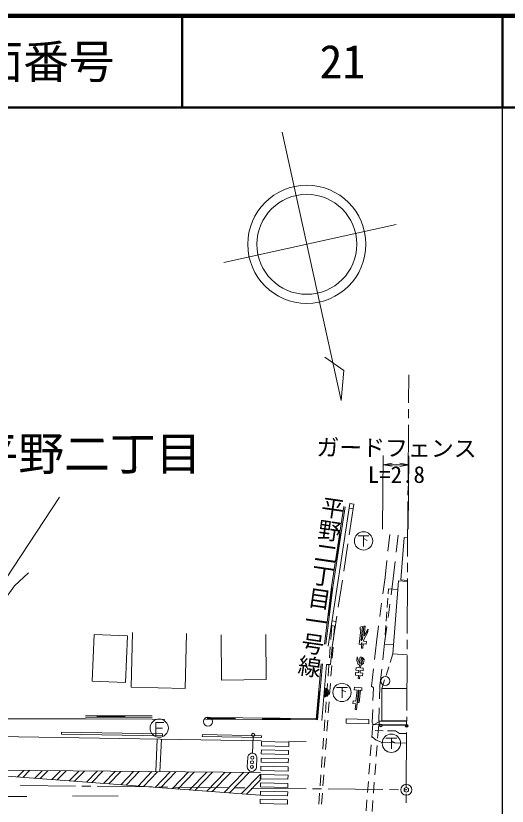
# Model space of a CAD drawing. Units: millimetres, scale not verified. Extents: x 40000 to 680000, y 20000 to 380000.
# Drawn here: x 525823 to 579500, y 293704 to 380000 of the extents above; entities that cross this region are included whole.
import ezdxf
from ezdxf.enums import TextEntityAlignment as Align

# ---------------------------------------------------------------- set-up
doc = ezdxf.new("R2010")
doc.units = ezdxf.units.MM
doc.header["$LTSCALE"] = 1000
doc.header["$PDMODE"] = 32
doc.header["$PDSIZE"] = 500
doc.linetypes.add('CHAIN', pattern=[18.5, 12, -1.5, 3.5, -1.5])
for name, color, linetype, lineweight in [('M-BGD', 7, 'Continuous', 13), ('M-BMK', 2, 'CHAIN', 13), ('M-BMK-SRVR', 3, 'Continuous', 13), ('M-STR-HTXT', 7, 'Continuous', 13), ('M-STR-STRC', 7, 'Continuous', 13), ('M-TTL', 2, 'Continuous', 140), ('M-TTL-BAND', 7, 'Continuous', 25), ('M-TTL-LINE', 7, 'Continuous', 50)]:
    doc.layers.add(name, color=color, linetype=linetype, lineweight=lineweight)
doc.layers.add('M-BMK-HTXT', color=7, linetype='Continuous')
doc.layers.add('M-TTL-TXT', color=7, linetype='Continuous')
doc.styles.add('@ＭＳ ゴシック', font='')
doc.styles.add('ＭＳ ゴシック', font='')
doc.styles.get('@ＭＳ ゴシック').set_extended_font_data('@MS Gothic')
doc.styles.get('ＭＳ ゴシック').set_extended_font_data('MS Gothic')

# ---------------------------------------------------------------- blocks, each defined once
blk = doc.blocks.new('open_arrow')
at = {"color": 0, "linetype": 'Continuous', "lineweight": -2}
blk.add_lwpolyline([(7.5, 1.25), (0, 0), (7.5, -1.25)], dxfattribs=at)

msp = doc.modelspace()

# ---------------------------------------------------------------- linework, layer by layer
at = {"layer": 'M-BGD'}
for p, q in [((530594, 327453), (517844, 308066)), ((559928, 311167), (562320, 326743)), ((561655, 326410), (560293, 317641)), ((561804, 326387), (560441, 317621)), ((562245, 326249), (562689, 326180)), ((562252, 323334), (562765, 326675)), ((562320, 326743), (562765, 326675)), ((561224, 323441), (560764, 320477)), ((561254, 323437), (560793, 320472)), ((561284, 323432), (560823, 320468)), ((561313, 323428), (560853, 320463)), ((561343, 323423), (561195, 323446)), ((563204, 323220), (564404, 323221)), ((563804, 323220), (563805, 322070)), ((563805, 322920), (564205, 322721)), ((566683, 323384), (566475, 321531)), ((567577, 323284), (567369, 321427)), ((567881, 318408), (568240, 323029)), ((568240, 323029), (568635, 322998)), ((561645, 319381), (562100, 322346)), ((560734, 320482), (560882, 320459)), ((566364, 320538), (566157, 318685)), ((567258, 320433), (567051, 318576)), ((566157, 318685), (565918, 316879)), ((567051, 318576), (566812, 316770)), ((560293, 317641), (559543, 311402)), ((560441, 317621), (559692, 311384)), ((561037, 315427), (561493, 318392)), ((567016, 310353), (567636, 318327)), ((567636, 318327), (568607, 318252)), ((567881, 318408), (568608, 318352)), ((560307, 317508), (559949, 314529)), ((560337, 317504), (559979, 314526)), ((560366, 317501), (560008, 314522)), ((560396, 317497), (560038, 314518)), ((560426, 317493), (560277, 317511)), ((566546, 317437), (566507, 316907)), ((567561, 317358), (566546, 317437)), ((565787, 315888), (565590, 314401)), ((566469, 316408), (566395, 315411)), ((566680, 315779), (566483, 314292)), ((559919, 314533), (560068, 314515)), ((560373, 311098), (560886, 314439)), ((566357, 314913), (566283, 313915)), ((560350, 313419), (560239, 311894)), ((560277, 313442), (560722, 313374)), ((560353, 313936), (560798, 313868)), ((560649, 313397), (560538, 311873)), ((563694, 313327), (563454, 313251)), ((563537, 311762), (563694, 313327)), ((563823, 313349), (563678, 311971)), ((563977, 313350), (563823, 313349)), ((563866, 312319), (563977, 313350)), ((565459, 313410), (565219, 311604)), ((566352, 313300), (566113, 311494)), ((566246, 313417), (566171, 312420)), ((538421, 306706), (538560, 312685)), ((544314, 306569), (544453, 312548)), ((548301, 307476), (548258, 312416)), ((553181, 307518), (553139, 312458)), ((563502, 312967), (563345, 311405)), ((563454, 313251), (563453, 312954)), ((563453, 312954), (563502, 312967)), ((563829, 311910), (564239, 312627)), ((564305, 313014), (563866, 312319)), ((564239, 312627), (564305, 313014)), ((563517, 311366), (563629, 311586)), ((563678, 311971), (563537, 311762)), ((563629, 311586), (563581, 310955)), ((563813, 311726), (563829, 311910)), ((564120, 311690), (563813, 311726)), ((564108, 311410), (564120, 311690)), ((565219, 311604), (565005, 309703)), ((566134, 311921), (566094, 311391)), ((560180, 311097), (560093, 309900)), ((560204, 309163), (560373, 311098)), ((560479, 311075), (560392, 309878)), ((563345, 311405), (563517, 311366)), ((563581, 310955), (563746, 310945)), ((563746, 310945), (563783, 311426)), ((563783, 311426), (564108, 311410)), ((566113, 311494), (565906, 309667)), ((567091, 311313), (566094, 311391)), ((563057, 309612), (563096, 310007)), ((563096, 310007), (563357, 309274)), ((563418, 309874), (563357, 309274)), ((563437, 309983), (563418, 309874)), ((563597, 309967), (563437, 309983)), ((563568, 309858), (563506, 309259)), ((563716, 309759), (563568, 309858)), ((563777, 309880), (563597, 309967)), ((563864, 309734), (563777, 309880)), ((567016, 310353), (566715, 309401)), ((567016, 310353), (568561, 310233)), ((559167, 309255), (558628, 303158)), ((559317, 309242), (558777, 303145)), ((559237, 303065), (559777, 309163)), ((559777, 309163), (560204, 309163)), ((560034, 309102), (559947, 307905)), ((560334, 309080), (560246, 307883)), ((563177, 309258), (563057, 309612)), ((563177, 309258), (563354, 309113)), ((563320, 308810), (563354, 309113)), ((563469, 308793), (563503, 309096)), ((563503, 309096), (563786, 309269)), ((563638, 309294), (563506, 309259)), ((563638, 309294), (563716, 309759)), ((563786, 309269), (563864, 309734)), ((562916, 308013), (562942, 308303)), ((563277, 308273), (562942, 308303)), ((562971, 308550), (562989, 308839)), ((563299, 308522), (562971, 308550)), ((563325, 308810), (562989, 308839)), ((563272, 308274), (563299, 308522)), ((563421, 308258), (563448, 308506)), ((563739, 308234), (563421, 308258)), ((563753, 308477), (563448, 308506)), ((563773, 308774), (563469, 308793)), ((563702, 307942), (563739, 308234)), ((563753, 308477), (563773, 308774)), ((564892, 308710), (564677, 306809)), ((565794, 308673), (565587, 306845)), ((566564, 308924), (566262, 307971)), ((548301, 307476), (553181, 307518)), ((563252, 307983), (562916, 308013)), ((563220, 307628), (563252, 307983)), ((563370, 307615), (563220, 307628)), ((563370, 307615), (563401, 307970)), ((563702, 307942), (563401, 307970)), ((566111, 307494), (565810, 306541)), ((538421, 306706), (544314, 306569)), ((559889, 307107), (559801, 305910)), ((560188, 307085), (560100, 305889)), ((560856, 306673), (562056, 306674)), ((561456, 306673), (561457, 305523)), ((561456, 306373), (561856, 306174)), ((562820, 306707), (562796, 306407)), ((562796, 306407), (563101, 306384)), ((562820, 306707), (563630, 306644)), ((562983, 305171), (563101, 306384)), ((563250, 306369), (563043, 304236)), ((563322, 306362), (563193, 305039)), ((563250, 306369), (563322, 306362)), ((563472, 306355), (563342, 305018)), ((563472, 306355), (563607, 306345)), ((563630, 306644), (563607, 306345)), ((564677, 306809), (564881, 306635)), ((564881, 306635), (564838, 305243)), ((565587, 306845), (565544, 305432)), ((565807, 303041), (565810, 306541)), ((565810, 306541), (568540, 306539)), ((558933, 306265), (558669, 303276)), ((558963, 306262), (558699, 303274)), ((558993, 306259), (558728, 303271)), ((559023, 306257), (558758, 303268)), ((559052, 306254), (558903, 306267)), ((559743, 305113), (559655, 303916)), ((560042, 305091), (559954, 303894)), ((562629, 304911), (562671, 305215)), ((562629, 304911), (562950, 304866)), ((562671, 305215), (562983, 305171)), ((562893, 304250), (562950, 304866)), ((563193, 305039), (563342, 305018)), ((562893, 304250), (563043, 304236)), ((564807, 304243), (564765, 302850)), ((565513, 304432), (565470, 303018)), ((540727, 303404), (533427, 303428)), ((540727, 303554), (533428, 303578)), ((534728, 303574), (534727, 303424)), ((537727, 303534), (534727, 303544)), ((537727, 303504), (534727, 303514)), ((537727, 303474), (534727, 303484)), ((537727, 303444), (534727, 303454)), ((537727, 303414), (537728, 303564)), ((558777, 303145), (546556, 303223)), ((558778, 303295), (546557, 303373)), ((546779, 303372), (546778, 303222)), ((549778, 303292), (546778, 303312)), ((549778, 303262), (546778, 303282)), ((549778, 303232), (546778, 303252)), ((549778, 303322), (546779, 303342)), ((549778, 303202), (549779, 303352)), ((552779, 303333), (552778, 303183)), ((555778, 303284), (552778, 303303)), ((555778, 303254), (552778, 303273)), ((555778, 303224), (552778, 303243)), ((555778, 303194), (552778, 303213)), ((555778, 303164), (555779, 303314)), ((558639, 303279), (558788, 303266)), ((559597, 303118), (559509, 301921)), ((559896, 303096), (559809, 301899)), ((561903, 302779), (561915, 303229)), ((564402, 303159), (561915, 303229)), ((564389, 302709), (564402, 303159)), ((564904, 302593), (565519, 302928)), ((565470, 303018), (565519, 302928)), ((565470, 303004), (568520, 302978)), ((565517, 302604), (565520, 303004)), ((568520, 303054), (565807, 303041)), ((541985, 302850), (541110, 302849)), ((541110, 302849), (541111, 301474)), ((541110, 302224), (541860, 302225)), ((564389, 302709), (561903, 302779)), ((564820, 302748), (564701, 301189)), ((564765, 302850), (564904, 302593)), ((568517, 302578), (564932, 302609)), ((565461, 302604), (565347, 301116)), ((565849, 302501), (568367, 302479)), ((522360, 301348), (552670, 300851)), ((530801, 301580), (530804, 301780)), ((530801, 301580), (541842, 301396)), ((530804, 301780), (541846, 301596)), ((541842, 301396), (541846, 301596)), ((546199, 301520), (546195, 301320)), ((546195, 301320), (552667, 301196)), ((546199, 301520), (552671, 301396)), ((551672, 299493), (551747, 301325)), ((552667, 301196), (552671, 301396)), ((565090, 301958), (565935, 301942)), ((566435, 301932), (567281, 301916)), ((567281, 301916), (567747, 301634)), ((567747, 301634), (568512, 301646)), ((541275, 301038), (541115, 297470)), ((541725, 301030), (541566, 297466)), ((557526, 300771), (555642, 300802)), ((559451, 301123), (559364, 299926)), ((559750, 301101), (559663, 299904)), ((564640, 300391), (564548, 299195)), ((565286, 300319), (565194, 299122)), ((566249, 301128), (567449, 301129)), ((566849, 301128), (566850, 299978)), ((566849, 300828), (567249, 300629)), ((551111, 298015), (551152, 299014)), ((552151, 298973), (552110, 297974)), ((559305, 299128), (559218, 297932)), ((559604, 299107), (559517, 297910)), ((552605, 298057), (552597, 297607)), ((555581, 297989), (552605, 298057)), ((555581, 297989), (555571, 297539)), ((564487, 298397), (564395, 297201)), ((565133, 298325), (565042, 297128)), ((552584, 297157), (552576, 296707)), ((555561, 297089), (552584, 297157)), ((555571, 297539), (552597, 297607)), ((555561, 297089), (555551, 296639)), ((559159, 297134), (559072, 295937)), ((559459, 297112), (559371, 295915)), ((552564, 296257), (552556, 295807)), ((555540, 296189), (552564, 296257)), ((555551, 296639), (552576, 296707)), ((555540, 296189), (555530, 295739)), ((564334, 296403), (564242, 295207)), ((564981, 296330), (564889, 295134)), ((552543, 295357), (552535, 294907)), ((555520, 295289), (552543, 295357)), ((555530, 295739), (552556, 295807)), ((555520, 295289), (555509, 294839)), ((559014, 295139), (558926, 293942)), ((527021, 294770), (522021, 294740)), ((537020, 294829), (532021, 294800)), ((552523, 294457), (552515, 294008)), ((555499, 294390), (552523, 294457)), ((552538, 295042), (552535, 294892)), ((555509, 294839), (552535, 294907)), ((555499, 294390), (555489, 293940)), ((559313, 295117), (559225, 293920)), ((564181, 294409), (564090, 293213)), ((564828, 294336), (564736, 293140)), ((555489, 293940), (552515, 294008))]:
    msp.add_line(p, q, dxfattribs=at)
for points in [[(542088, 303153), (540726, 303204), (533427, 303228), (523679, 303242), (519461, 303253), (519294, 304426), (519554, 306827), (520577, 309901), (521124, 310993), (522373, 313125), (523442, 314711), (525670, 317778), (527207, 319184)], [(568506, 300576), (565841, 300662), (565185, 300918), (564765, 301291)]]:
    msp.add_lwpolyline(points, dxfattribs=at)
for points in [[(534389, 312464), (534174, 307357), (537799, 307204), (538015, 312311)], [(555633, 300238), (555643, 300688), (552669, 300756), (552659, 300306)], [(552638, 299406), (555612, 299338), (555622, 299788), (552646, 299856)], [(552625, 298956), (552618, 298506), (555592, 298439), (555602, 298888)]]:
    msp.add_lwpolyline(points, close=True, dxfattribs=at)
for centre, radius in [((563805, 322670), 1000), ((566187, 307366), 500), ((561456, 306123), 1000), ((541485, 302225), 1000), ((546815, 302937), 500), ((565699, 302502), 150), ((565699, 302502), 120), ((565699, 302502), 100), ((565699, 302502), 100), ((565699, 302502), 100), ((565699, 302502), 100), ((568517, 302478), 150), ((568517, 302478), 120), ((568517, 302478), 100), ((568517, 302478), 100), ((568517, 302478), 100), ((568517, 302478), 100), ((551754, 301492), 167), ((566849, 300578), 1000), ((551631, 298494), 167), ((551652, 298994), 167), ((551611, 297995), 167)]:
    msp.add_circle(centre, radius, dxfattribs=at)
for centre, radius, start, end in [((559507, 306114), 500, 264.94548, 84.94548), ((559507, 306114), 400, 264.94548, 84.94548), ((559507, 306114), 300, 264.94548, 84.94548), ((559507, 306114), 200, 264.94548, 84.94548), ((559507, 306114), 100, 264.94548, 84.94548), ((559507, 306114), 100, 264.94548, 84.94548), ((551652, 298994), 500, 357.65858, 177.65858), ((551611, 297995), 500, 177.65858, 357.65858)]:
    msp.add_arc(centre, radius, start, end, dxfattribs=at)
at = {"layer": 'M-BMK'}
for p, q in [((568720, 337756), (568737, 340784)), ((568710, 336056), (568716, 337056)), ((568672, 329356), (568706, 335356)), ((568662, 327656), (568668, 328656)), ((568624, 320956), (568658, 326956)), ((568614, 319256), (568620, 320256)), ((568576, 312556), (568610, 318556)), ((568566, 310856), (568572, 311856)), ((568528, 304156), (568562, 310156)), ((568518, 302456), (568524, 303456)), ((568480, 295756), (568514, 301756)), ((526330, 295971), (532329, 295903)), ((533029, 295895), (534029, 295884)), ((534729, 295876), (540729, 295808)), ((541429, 295800), (542429, 295788)), ((543129, 295780), (549128, 295712)), ((549828, 295704), (550828, 295693)), ((551528, 295685), (557528, 295617)), ((558228, 295609), (559228, 295597)), ((559928, 295589), (565927, 295521)), ((566627, 295513), (567627, 295502)), ((568327, 295494), (568478, 295492)), ((568470, 294057), (568476, 295056))]:
    msp.add_line(p, q, dxfattribs=at)
at = {"layer": 'M-BMK-SRVR'}
msp.add_line((567368, 357201), (548532, 353051), dxfattribs=at)
msp.add_lwpolyline([(554911, 367291), (561366, 337993), (561661, 341258), (559596, 342721)], dxfattribs=at)
for centre, radius in [((557608, 355051), 6451), ((557608, 355051), 5458), ((568478, 295492), 600)]:
    msp.add_circle(centre, radius, dxfattribs=at)
msp.add_point((568478, 295492), dxfattribs=at)
at = {"layer": 'M-STR-HTXT'}
for p, q in [((565882, 323961), (565951, 331989)), ((568700, 323966), (568768, 331965)), ((565942, 330989), (568759, 330965))]:
    msp.add_line(p, q, dxfattribs=at)
at = {"layer": 'M-STR-STRC'}
for p, q in [((515340, 297701), (552495, 294895)), ((515340, 297701), (552538, 297367)), ((526016, 296895), (526696, 297599)), ((526599, 296851), (527317, 297593)), ((527895, 296753), (528696, 297581)), ((528478, 296709), (529316, 297575)), ((529775, 296611), (530695, 297563)), ((530358, 296567), (531315, 297557)), ((531654, 296469), (532694, 297545)), ((532237, 296425), (533315, 297540)), ((533533, 296327), (534694, 297527)), ((534117, 296283), (535314, 297522)), ((535413, 296185), (536693, 297509)), ((535996, 296141), (537313, 297504)), ((537292, 296043), (538692, 297491)), ((537876, 295999), (539313, 297486)), ((539172, 295901), (540691, 297474)), ((539755, 295857), (541312, 297468)), ((541051, 295759), (542691, 297456)), ((541635, 295715), (543311, 297450)), ((542931, 295618), (544690, 297438)), ((543514, 295573), (545311, 297432)), ((544810, 295476), (546689, 297420)), ((545394, 295432), (547310, 297414)), ((546690, 295334), (548689, 297402)), ((547273, 295290), (549309, 297396)), ((548569, 295192), (550688, 297384)), ((549152, 295148), (551308, 297378)), ((550449, 295050), (552535, 297209)), ((552535, 297209), (552524, 296549)), ((551032, 295006), (552524, 296549))]:
    msp.add_line(p, q, dxfattribs=at)
at = {"layer": 'M-TTL'}
msp.add_line((680000, 380000), (40000, 380000), dxfattribs=at)
at = {"layer": 'M-TTL-BAND'}
msp.add_line((579000, 20000), (579000, 370000), dxfattribs=at)
at = {"layer": 'M-TTL-LINE'}
for p, q in [((543997, 380000), (543997, 370000)), ((579000, 380000), (579000, 370000)), ((40000, 370000), (680000, 370000))]:
    msp.add_line(p, q, dxfattribs=at)

# ---------------------------------------------------------------- block references
at = {"layer": 'M-STR-HTXT', "xscale": 133, "yscale": 133}
for p, rotation in [((565942, 330989), 359.5), ((568759, 330965), 179.5)]:
    msp.add_blockref('open_arrow', p, dxfattribs=dict(at, rotation=rotation))

# ---------------------------------------------------------------- texts
at = {"layer": 'M-BMK-HTXT'}
for s, height, rotation, style, p in [('平野二丁目', 3666, 0.059, 'ＭＳ ゴシック', (521106, 329246)), ('平野二丁目一号線', 1833, 261.685, '@ＭＳ ゴシック', (559152, 327730))]:
    msp.add_text(s, height=height, rotation=rotation, dxfattribs=dict(at, style=style)).set_placement(p, align=Align.BOTTOM_LEFT)
at = {"layer": 'M-STR-HTXT', "style": 'ＭＳ ゴシック'}
msp.add_text('ガードフェンス', height=1833, rotation=359.512, dxfattribs=at).set_placement((567396, 331352), align=Align.BOTTOM_CENTER)
msp.add_text('L=2.8', height=1833, rotation=0.059, dxfattribs=at).set_placement((564277, 328444), align=Align.BOTTOM_LEFT)
at = {"layer": 'M-TTL-TXT', "style": 'ＭＳ ゴシック'}
for s, p in [('図面番号', (526622, 375000)), ('21', (561497, 375000))]:
    msp.add_text(s, height=3666, dxfattribs=at).set_placement(p, align=Align.MIDDLE_CENTER)

doc.saveas('drawing.dxf')
